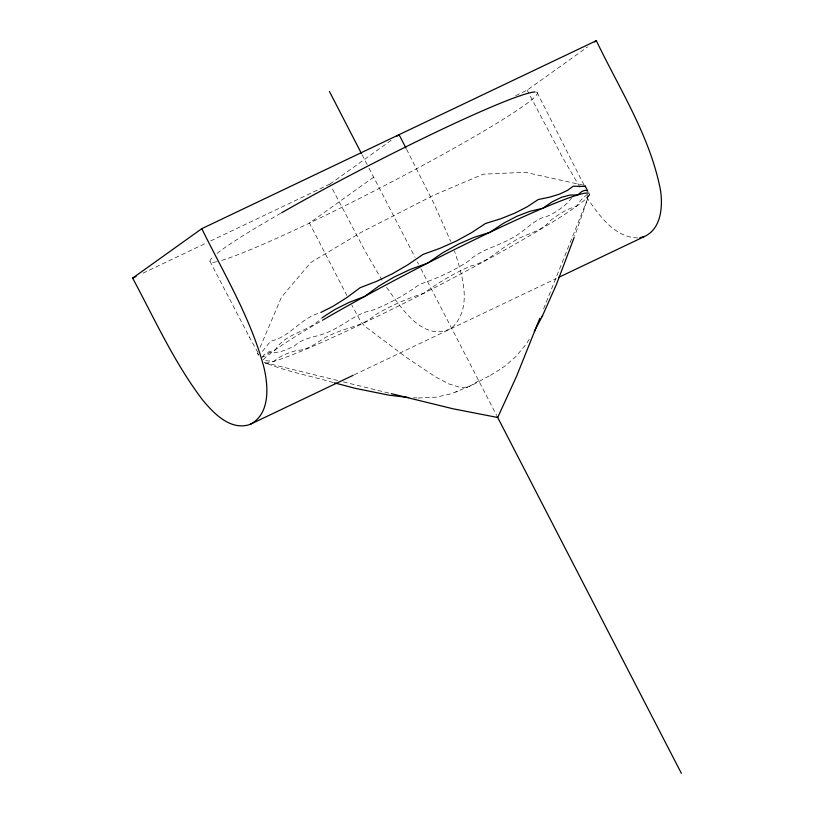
<?xml version="1.0" encoding="UTF-8"?>
<svg xmlns="http://www.w3.org/2000/svg" width="814" height="814" viewBox="0 0 814 814"><rect width="100%" height="100%" fill="white"/><g stroke="black" fill="none" stroke-linecap="round" stroke-linejoin="round"><path stroke-width="0.61" stroke-dasharray="4.07 3.05" d="M587.952 194.872L585.968 203.917L574.633 236.172M543.599 308.801L589.468 194.312M260.073 347.405L281.471 297.181L310.765 262.515L361.782 232.031L433.19 195.452L483.16 174.196L525.284 172.293L584.951 185.561M529.192 339.357L525.966 344.414L516.127 356.267L505.179 365.934L499.816 369.525M262.495 357.214L264.133 354.701L268.539 351.974L275.193 349.908C285.734 332.743 308.099 332.153 321.235 318.478M571.866 197.66C565.74 205.962 557 211.681 547.781 216.056C533.536 219.19 524.867 231.644 512.179 237.932C497.73 246.439 480.606 249.45 468.203 261.355C453.052 271.093 436.66 278.693 419.576 284.351C405.199 294.76 389.703 303.571 373.158 310.042C356.878 312.851 345.024 324.613 330.311 331.094C318.783 337.281 304.589 336.487 294.678 345.706C286.935 350 278.368 353.276 269.363 352.604L265.161 355.972L261.772 357.234M262.423 351.404L270.675 341.158C290.089 337.057 300.854 317.755 319.739 313.044M329.924 184.117L392.867 139.113M373.667 177.177L309.462 223.067L346.856 295.451M515.72 95.594L527.187 90.13L587.677 46.876M478.754 380.789L469.678 386.294L463.624 387.566L460.317 387.403L448.86 383.933L435.337 376.79L406.797 357.743L364.357 325.895L360.002 320.258L351.841 305.036M587.454 194.078L580.87 200.163L576.373 206.41C566.585 208.944 558.099 214.611 550.193 220.716C540.964 232.214 525.702 233.486 513.888 241.229C499.124 249.216 487.555 262.383 470.614 266.025C454.141 273.29 438.563 282.407 424.094 293.101C407.183 298.524 390.873 305.688 375.569 314.713C363.319 325.997 346.54 327.442 332.02 334.391C319.78 338.919 310.795 350.142 297.09 350.366C288.807 352.676 280.362 355.464 273.88 361.355L263.482 360.531M418.243 398.015L436.263 397.171L451.424 393.701L472.588 384.89L491.391 374.766M490.476 375.346L501.516 368.467M142.979 273.178L206.054 243.132M210.643 240.944L331.064 183.567M354.355 374.735L556.206 278.561M466.605 387.566L467.612 387.149M455.657 392.144L457.519 391.371M637.698 237.912C613.156 237.434 598.015 213.278 585.235 195.401M413.461 397.781L417.043 397.954M264.56 362.596L338.4 380.698M343.325 381.908L391.331 393.671M333.282 382.549C310.561 375.875 286.701 371.652 264.794 362.627M386.63 287.362C400.264 306.542 423.27 343.457 451.556 328.083C473.239 308.303 462.23 274.654 454.405 250.854M579.955 187.271L562.932 158.089L529.507 94.628M382.061 280.23L365.669 252.075L331.664 187.485M209.961 261.284L249.684 337.647M249.064 336.589L258.587 353.744M258.669 355.291L257.59 353.245L258.71 355.433M527.187 90.13L528.927 93.498M406.593 149.308L433.821 203.347L450.773 241.504M362.047 154.67L368.457 167.084M369.037 168.213L415.069 257.397M417.399 261.915L418.569 264.174M420.899 268.691L496.642 415.445M537.108 92.511L584.269 185.541M536.599 92.206A184.117 12.525 -27.3 0 1 406.817 173.952A184.117 12.525 -27.3 0 1 217.806 261.457M216.656 261.721A184.117 12.525 -27.3 0 1 212.861 257.041M217.063 253.419A184.117 12.525 -27.3 0 1 280.616 213.329M589.438 194.546A184.117 12.525 -27.3 0 1 438.054 285.907A184.117 12.525 -27.3 0 1 264.601 363.329M263.339 359.768A184.117 12.525 -27.3 0 1 321.499 320.808"/><path stroke-width="1.22" d="M574.185 237.342L556.522 284.269L542.114 316.615M539.824 318.243L516.656 376.078L497.7 417.49L452.859 408.75L391.331 393.671M534.727 330.545L534.35 331.278L542.572 315.74M353.205 375.274L249.99 424.46C230.393 431.023 213.522 413.227 202.279 399.552C174.064 362.189 154.64 319.2 132.651 278.103L201.791 228.673L596.326 40.7C619.759 89.571 650.396 136.732 660.581 190.72C662.84 206.868 661.294 228.571 644.515 236.487L558.506 277.462M396.998 136.162L399.064 134.686L406.013 148.189M594.596 41.931L596.326 40.7M322.141 317.714L334.819 309.534L349.023 302.411L364.682 296.438L378.795 286.101L394.057 277.086L410.337 269.403L427.472 263.207L442.44 252.961L457.956 244.353L473.84 237.423L489.987 232.255L503.357 223.351L516.687 216.371L529.853 211.314L542.714 208.303L552.319 201.76L561.395 197.354L569.871 195.065L577.686 194.953L581.847 191.483L585.225 190.222L587.789 191.148L584.951 185.561M249.99 424.46C270.055 414.326 268.386 387.261 264.224 368.61C251.323 318.885 224.257 274.43 201.791 228.673M320.848 312.474L333.119 306.237L346.611 297.741L360.175 287.688L376.383 281.441L392.358 273.789L407.936 264.733L422.954 254.456L440.038 248.29L456.247 241.056L471.428 232.753L485.47 223.504L500.946 218.691L514.987 213.075L527.441 206.654L538.196 199.552L549.908 197.09L559.696 194.058L567.46 190.405L573.168 186.203L585.388 186.477M132.651 278.103L136.091 276.465M639.763 237.82L644.515 236.487M408.679 397.537L388.817 395.146L355.097 388.298L334.493 382.865M329.416 91.453L361.467 153.541M497.222 416.575L681.349 773.3M281.685 212.719A184.117 12.525 -27.3 0 1 535.063 92.002M322.486 320.228A184.117 12.525 -27.3 0 1 490.577 231.98A184.117 12.525 -27.3 0 1 589.041 193.345"/></g></svg>
